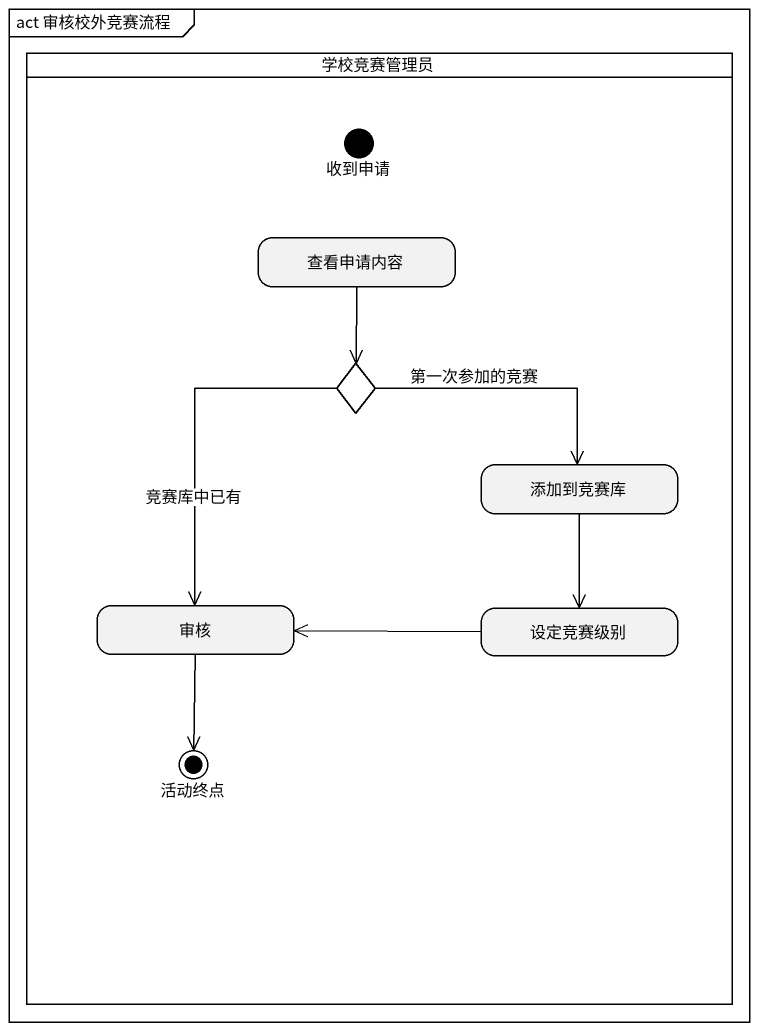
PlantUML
@startuml
mainframe act 审核校外竞赛流程
hide empty description
state 学校竞赛管理员 <<partition>> {
  state 收到申请 <<start>>
  state 查看申请内容
  state choice1 <<choice>>
  state 添加到竞赛库
  state 审核
  state 设定竞赛级别
  state 活动终点 <<end>>
}
查看申请内容 --> choice1
choice1 -right-> 添加到竞赛库 : 第一次参加的竞赛
choice1 --> 审核 : 竞赛库中已有
添加到竞赛库 --> 设定竞赛级别
审核 --> 活动终点
设定竞赛级别 -left-> 审核
@enduml
